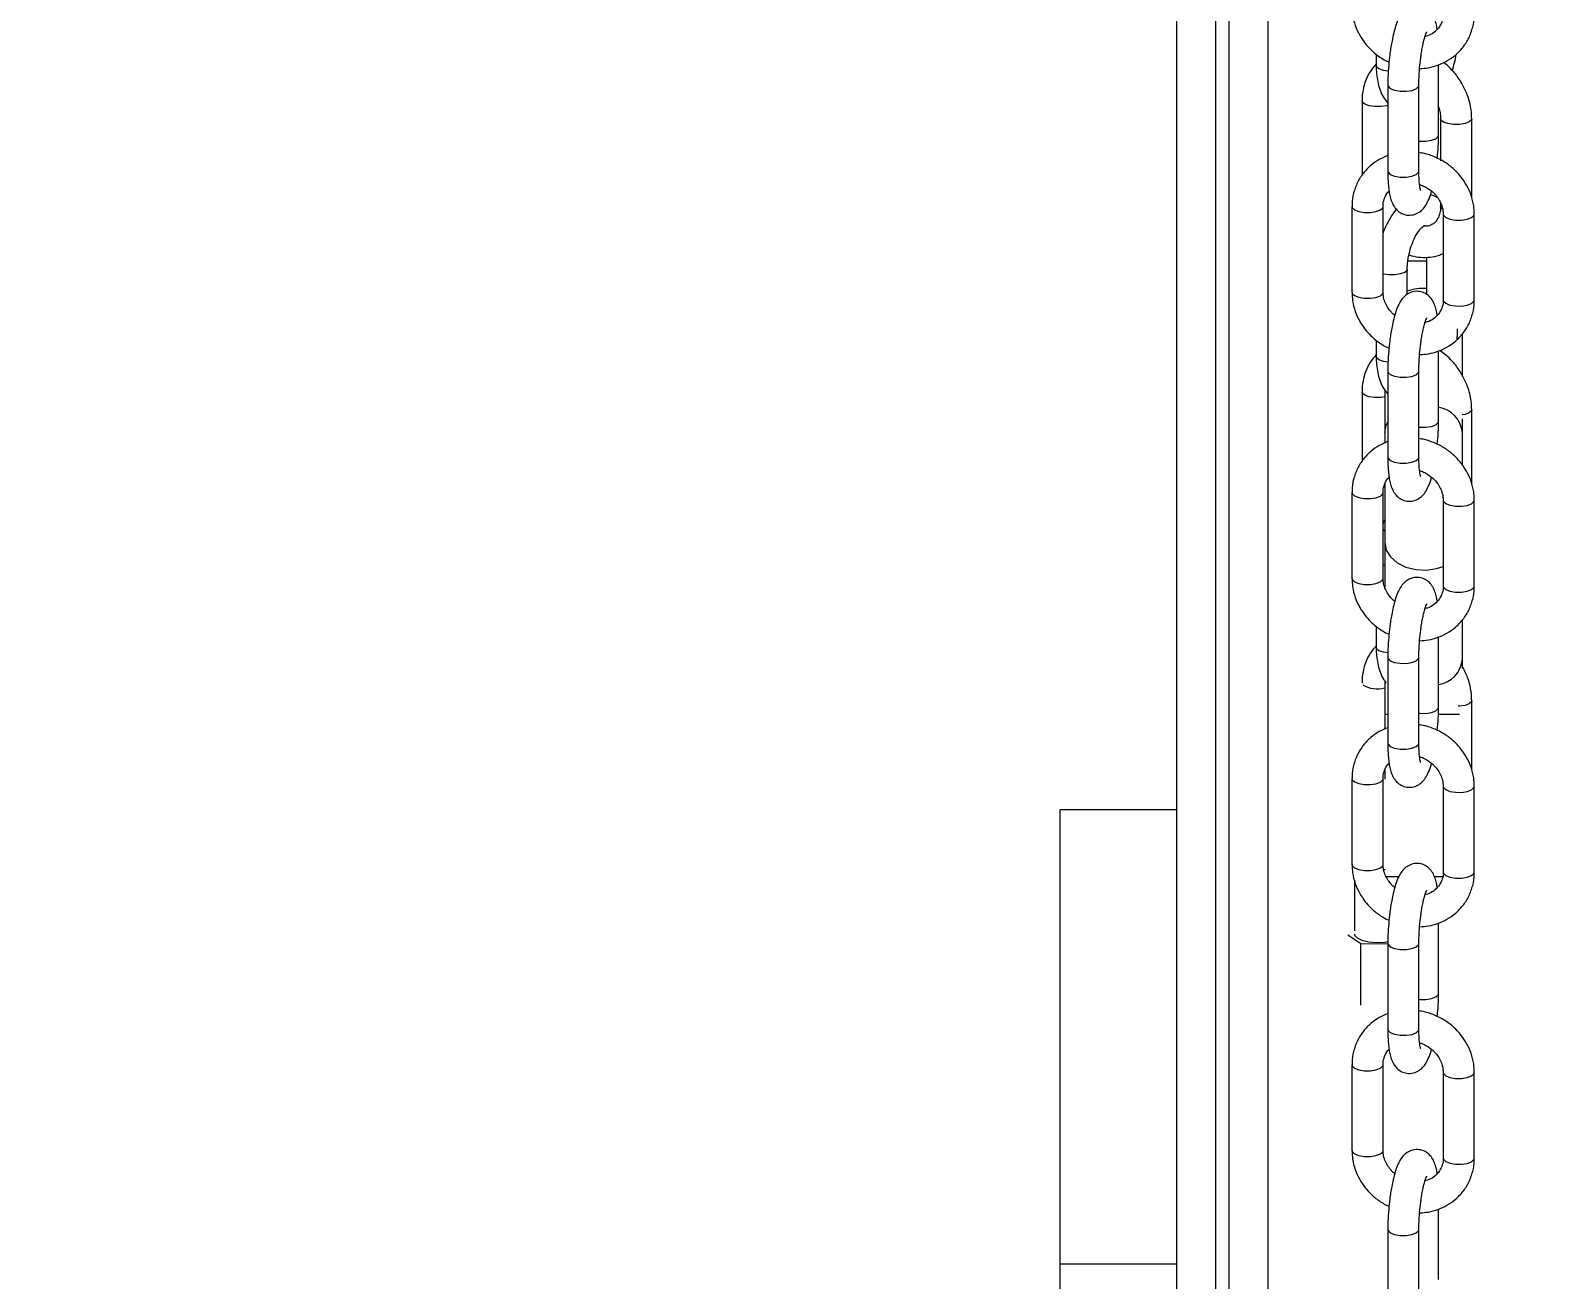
# Model space of a CAD drawing. Header units: millimetres. Extents: x -11024 to 8278, y -7837 to 5770.
# Drawn here: x -3608.6 to -3412.6, y -838.7 to -678 of the extents above; entities that cross this region are included whole.
import ezdxf

# ---------------------------------------------------------------- set-up
doc = ezdxf.new("R2010")
doc.units = ezdxf.units.MM
for name, color, linetype in [('DIKOM_ОБЪЕКТ', 7, 'Continuous'), ('DIKOM_РАЗМЕР_ЗОНА', 7, 'Continuous'), ('DIKOM_РАЗМЕР_ОБЪЕКТА', 7, 'Continuous')]:
    doc.layers.add(name, color=color, linetype=linetype)
doc.styles.add('style1', font='arial.ttf', dxfattribs={"width": 0.8})
doc.dimstyles.new('1-50', dxfattribs={"dimtxt": 300, "dimasz": 200, "dimexe": 100, "dimexo": 0, "dimgap": 100, "dimtad": 1, "dimtxsty": 'style1', "dimcen": 200, "dimclrd": 7, "dimclre": 7, "dimclrt": 7, "dimadec": 1, "dimazin": 2, "dimtfac": 1, "dimtmove": 0, "dimatfit": 2, "dimfxl": 0, "dimlwd": 25, "dimlwe": 18, "dimarcsym": 0})

# ---------------------------------------------------------------- blocks, each defined once
blk = doc.blocks.new('*D9')
at = {"layer": 'Defpoints', "color": 0, "transparency": 16777216}
for p in [(3740.68, 3707.51), (-8191.56, -3797.25), (-1076.12, -3797.25)]:
    blk.add_point(p, dxfattribs=at)
at = {"layer": 'DIKOM_РАЗМЕР_ОБЪЕКТА', "color": 7, "lineweight": 18, "transparency": 16777216}
for p, q in [((3740.68, 3707.51), (-8291.56, 3707.51)), ((-1076.12, -3797.25), (-8291.56, -3797.25))]:
    blk.add_line(p, q, dxfattribs=at)
at = {"layer": 'DIKOM_РАЗМЕР_ОБЪЕКТА', "color": 7, "lineweight": 25, "transparency": 16777216}
blk.add_line((-8191.56, 3507.51), (-8191.56, -3597.25), dxfattribs=at)
at = {"layer": 'DIKOM_РАЗМЕР_ОБЪЕКТА', "color": 7, "transparency": 16777216}
for points in [[(-8224.9, 3507.51), (-8158.23, 3507.51), (-8191.56, 3707.51)], [(-8224.9, -3597.25), (-8158.23, -3597.25), (-8191.56, -3797.25)]]:
    blk.add_solid(points, dxfattribs=at)
at = {"layer": 'DIKOM_РАЗМЕР_ОБЪЕКТА', "color": 7, "transparency": 16777216, "insert": (-8444.74, -44.87), "char_height": 300, "attachment_point": 5, "rotation": 90, "style": 'style1'}
blk.add_mtext('7500', dxfattribs=at)
blk = doc.blocks.new('*D10')
at = {"layer": 'Defpoints', "color": 0, "transparency": 16777216}
for p in [(-7791.31, -186.83), (6174.94, -1432.98), (6174.94, -5371.27)]:
    blk.add_point(p, dxfattribs=at)
at = {"layer": 'DIKOM_РАЗМЕР_ОБЪЕКТА', "color": 7, "lineweight": 18, "transparency": 16777216}
for p, q in [((-7791.31, -186.83), (-7791.31, -5471.27)), ((6174.94, -1432.98), (6174.94, -5471.27))]:
    blk.add_line(p, q, dxfattribs=at)
at = {"layer": 'DIKOM_РАЗМЕР_ОБЪЕКТА', "color": 7, "lineweight": 25, "transparency": 16777216}
blk.add_line((-7591.31, -5371.27), (5974.94, -5371.27), dxfattribs=at)
at = {"layer": 'DIKOM_РАЗМЕР_ОБЪЕКТА', "color": 7, "transparency": 16777216}
for points in [[(-7591.31, -5337.93), (-7591.31, -5404.6), (-7791.31, -5371.27)], [(5974.94, -5337.93), (5974.94, -5404.6), (6174.94, -5371.27)]]:
    blk.add_solid(points, dxfattribs=at)
at = {"layer": 'DIKOM_РАЗМЕР_ОБЪЕКТА', "color": 7, "transparency": 16777216, "insert": (-1343.68, -5118.1), "char_height": 300, "attachment_point": 5, "style": 'style1'}
blk.add_mtext('14000', dxfattribs=at)
blk = doc.blocks.new('*D11')
at = {"layer": 'Defpoints', "color": 0, "transparency": 16777216}
for p in [(3316.13, 5770.14), (-10574.15, -5797.25), (-1580.09, -5797.25)]:
    blk.add_point(p, dxfattribs=at)
at = {"layer": 'DIKOM_РАЗМЕР_ЗОНА', "color": 7, "lineweight": 18, "transparency": 16777216}
for p, q in [((3316.13, 5770.14), (-10674.15, 5770.14)), ((-1580.09, -5797.25), (-10674.15, -5797.25))]:
    blk.add_line(p, q, dxfattribs=at)
at = {"layer": 'DIKOM_РАЗМЕР_ЗОНА', "color": 7, "lineweight": 25, "transparency": 16777216}
blk.add_line((-10574.15, 5570.14), (-10574.15, -5597.25), dxfattribs=at)
at = {"layer": 'DIKOM_РАЗМЕР_ЗОНА', "color": 7, "transparency": 16777216}
for points in [[(-10607.49, 5570.14), (-10540.82, 5570.14), (-10574.15, 5770.14)], [(-10607.49, -5597.25), (-10540.82, -5597.25), (-10574.15, -5797.25)]]:
    blk.add_solid(points, dxfattribs=at)
at = {"layer": 'DIKOM_РАЗМЕР_ЗОНА', "color": 7, "transparency": 16777216, "insert": (-10827.33, -172.99), "char_height": 300, "attachment_point": 5, "rotation": 90, "style": 'style1'}
blk.add_mtext('11500', dxfattribs=at)

msp = doc.modelspace()

# ---------------------------------------------------------------- linework, layer by layer
at = {"layer": 'DIKOM_ОБЪЕКТ', "color": 7, "linetype": 'Continuous', "lineweight": 15}
for p, q in [((-3454.452, -1736.829), (-3454.452, 1463.171)), ((-3449.452, -1736.829), (-3449.452, 1463.171)), ((-3461.184, -787.318), (-3461.184, -386.829)), ((-3456.184, -2136.829), (-3456.184, -386.829)), ((-3435.551, -681.108), (-3435.551, -682.585)), ((-3434.346, -681.908), (-3433.901, -682.101)), ((-3425.414, -681.908), (-3425.283, -681.123)), ((-3427.535, -691.511), (-3427.535, -682.467)), ((-3434.057, -685.082), (-3434.057, -696.118)), ((-3430.056, -696.118), (-3430.056, -685.082)), ((-3437.369, -687.135), (-3437.369, -696.67)), ((-3427.263, -689.424), (-3427.263, -694.789)), ((-3423.262, -699.57), (-3423.262, -689.424)), ((-3427.691, -694.492), (-3427.648, -694.08)), ((-3433.854, -698.82), (-3434.026, -698.883)), ((-3438.662, -700.677), (-3438.662, -711.713)), ((-3434.662, -711.713), (-3434.662, -700.677)), ((-3427.263, -700.231), (-3427.263, -700.648)), ((-3426.93, -701.667), (-3426.93, -712.703)), ((-3422.974, -701.832), (-3422.93, -701.665)), ((-3422.93, -712.703), (-3422.93, -701.667)), ((-3429.08, -707.198), (-3429.08, -711.975)), ((-3431.551, -711.99), (-3431.551, -708.774)), ((-3431.496, -707.687), (-3429.08, -707.687)), ((-3434.707, -711.878), (-3434.662, -711.713)), ((-3424.452, -722.54), (-3424.452, -717.046)), ((-3435.551, -717.895), (-3435.551, -719.997)), ((-3434.346, -718.695), (-3433.901, -718.887)), ((-3427.535, -728.298), (-3427.535, -719.254)), ((-3434.057, -721.869), (-3434.057, -732.905)), ((-3430.056, -732.905), (-3430.056, -721.869)), ((-3437.369, -724.547), (-3437.369, -733.457)), ((-3434.452, -724.276), (-3434.452, -729.758)), ((-3423.262, -736.357), (-3423.262, -726.836)), ((-3424.452, -729.758), (-3424.452, -727.99)), ((-3434.452, -729.758), (-3434.452, -730.993)), ((-3427.691, -731.279), (-3427.648, -730.867)), ((-3424.452, -733.944), (-3424.452, -729.758)), ((-3434.452, -736.373), (-3434.452, -743.9)), ((-3438.662, -737.463), (-3438.662, -748.499)), ((-3434.662, -748.499), (-3434.662, -737.463)), ((-3426.93, -738.453), (-3426.93, -749.489)), ((-3422.974, -738.618), (-3422.93, -738.452)), ((-3422.93, -749.489), (-3422.93, -738.453)), ((-3434.662, -742.22), (-3434.452, -742.419)), ((-3434.452, -743.9), (-3434.452, -749.644)), ((-3434.707, -748.664), (-3434.662, -748.499)), ((-3424.452, -758.9), (-3424.452, -753.833)), ((-3435.551, -754.682), (-3435.551, -757.409)), ((-3434.346, -755.482), (-3433.901, -755.674)), ((-3427.535, -765.084), (-3427.535, -756.041)), ((-3434.057, -758.655), (-3434.057, -769.691)), ((-3430.056, -769.691), (-3430.056, -758.655)), ((-3424.452, -760.108), (-3424.452, -758.9)), ((-3434.452, -761.686), (-3434.452, -765.971)), ((-3423.262, -773.144), (-3423.262, -764.248)), ((-3434.452, -765.971), (-3434.452, -767.881)), ((-3434.452, -765.971), (-3434.057, -765.971)), ((-3427.541, -765.971), (-3424.837, -765.971)), ((-3427.691, -768.065), (-3427.648, -767.653)), ((-3424.452, -770.734), (-3424.452, -770.705)), ((-3434.452, -773.157), (-3434.452, -774.322)), ((-3438.662, -774.25), (-3438.662, -785.286)), ((-3434.662, -785.286), (-3434.662, -774.25)), ((-3426.93, -775.24), (-3426.93, -786.276)), ((-3422.974, -775.405), (-3422.93, -775.239)), ((-3422.93, -786.276), (-3422.93, -775.24)), ((-3461.184, -778.28), (-3476.184, -778.28)), ((-3476.184, -836.651), (-3476.184, -778.28)), ((-3434.707, -785.451), (-3434.662, -785.286)), ((-3461.184, -836.651), (-3461.184, -787.318)), ((-3438.351, -787.295), (-3438.351, -793.819)), ((-3434.405, -786.829), (-3432.655, -786.829)), ((-3428.049, -786.829), (-3426.967, -786.829)), ((-3434.346, -792.268), (-3433.901, -792.461)), ((-3427.535, -801.871), (-3427.535, -792.827)), ((-3439.186, -794.317), (-3437.522, -795.454)), ((-3437.522, -795.454), (-3434.057, -795.511)), ((-3437.522, -803.4), (-3437.522, -795.454)), ((-3434.057, -795.442), (-3434.057, -806.478)), ((-3430.056, -806.478), (-3430.056, -795.442)), ((-3427.691, -804.852), (-3427.648, -804.44)), ((-3438.662, -811.037), (-3438.662, -822.073)), ((-3434.662, -822.073), (-3434.662, -811.037)), ((-3426.93, -812.027), (-3426.93, -823.063)), ((-3422.974, -812.192), (-3422.93, -812.026)), ((-3422.93, -823.063), (-3422.93, -812.027)), ((-3434.707, -822.238), (-3434.662, -822.073)), ((-3434.346, -829.055), (-3433.901, -829.248)), ((-3427.535, -838.658), (-3427.535, -829.614)), ((-3434.057, -832.229), (-3434.057, -843.265)), ((-3430.056, -843.265), (-3430.056, -832.229)), ((-3476.184, -836.651), (-3461.184, -836.651)), ((-3476.184, -1240.415), (-3476.184, -836.651)), ((-3461.184, -1240.415), (-3461.184, -836.651))]:
    msp.add_line(p, q, dxfattribs=at)
at = {"layer": 'DIKOM_ОБЪЕКТ', "color": 7, "linetype": 'Continuous', "lineweight": 15, "flags": 128}
for points in [[(-3433.994, -683.275), (-3434.629, -683.181), (-3435.191, -682.99), (-3435.504, -682.737), (-3435.551, -682.585)], [(-3434.057, -685.076), (-3434.024, -685.223), (-3433.736, -685.508), (-3433.193, -685.728), (-3432.477, -685.85)], [(-3432.477, -685.85), (-3431.696, -685.855), (-3430.971, -685.742), (-3430.411, -685.528), (-3430.101, -685.247), (-3430.056, -685.08)], [(-3434.057, -687.669), (-3434.225, -687.715), (-3434.94, -687.826), (-3435.72, -687.831), (-3436.447, -687.731), (-3437.01, -687.539), (-3437.322, -687.286), (-3437.369, -687.136)], [(-3423.262, -689.423), (-3423.293, -689.549), (-3423.578, -689.806), (-3424.119, -690.005), (-3424.834, -690.116), (-3425.614, -690.121), (-3426.341, -690.02), (-3426.904, -689.829), (-3427.216, -689.576), (-3427.263, -689.42)], [(-3430.056, -692.269), (-3429.956, -692.279), (-3429.175, -692.283), (-3428.45, -692.17), (-3427.89, -691.957), (-3427.58, -691.676), (-3427.536, -691.517)], [(-3434.057, -696.118), (-3434.024, -696.259), (-3433.736, -696.544), (-3433.193, -696.764), (-3432.477, -696.886), (-3431.696, -696.891), (-3430.971, -696.778), (-3430.411, -696.564), (-3430.101, -696.283), (-3430.056, -696.118)], [(-3438.662, -700.678), (-3438.629, -700.818), (-3438.342, -701.103), (-3437.798, -701.323), (-3437.082, -701.445), (-3436.302, -701.449), (-3435.577, -701.336), (-3435.016, -701.123), (-3434.707, -700.842), (-3434.662, -700.681)], [(-3427.051, -700.964), (-3427.216, -700.8), (-3427.263, -700.648)], [(-3426.93, -701.662), (-3426.897, -701.808), (-3426.61, -702.093), (-3426.066, -702.313), (-3425.35, -702.435), (-3424.57, -702.439), (-3423.844, -702.326), (-3423.284, -702.113), (-3422.974, -701.832)], [(-3431.551, -708.773), (-3431.582, -708.898), (-3431.866, -709.155), (-3432.407, -709.354), (-3433.122, -709.465), (-3433.903, -709.47), (-3434.629, -709.37), (-3434.662, -709.362)], [(-3438.662, -711.713), (-3438.629, -711.854), (-3438.342, -712.139), (-3437.798, -712.359), (-3437.082, -712.481), (-3436.302, -712.485), (-3435.577, -712.372), (-3435.016, -712.159), (-3434.707, -711.878)], [(-3426.93, -712.703), (-3426.897, -712.844), (-3426.61, -713.129), (-3426.066, -713.349), (-3425.35, -713.471), (-3424.57, -713.475), (-3423.844, -713.362), (-3423.284, -713.149), (-3422.974, -712.868), (-3422.93, -712.703)], [(-3434.031, -720.684), (-3434.629, -720.593), (-3435.191, -720.402), (-3435.504, -720.149), (-3435.551, -719.997)], [(-3434.057, -721.862), (-3434.024, -722.01), (-3433.736, -722.295), (-3433.193, -722.515), (-3432.477, -722.637)], [(-3432.477, -722.637), (-3431.696, -722.641), (-3430.971, -722.528), (-3430.411, -722.315), (-3430.101, -722.034), (-3430.056, -721.867)], [(-3434.452, -725.176), (-3434.94, -725.238), (-3435.72, -725.243), (-3436.447, -725.143), (-3437.01, -724.951), (-3437.322, -724.698), (-3437.369, -724.548)], [(-3423.262, -726.835), (-3423.293, -726.961), (-3423.578, -727.218), (-3424.119, -727.417), (-3424.476, -727.487)], [(-3434.452, -729.758), (-3434.266, -728.804), (-3434.057, -728.381)], [(-3430.056, -729.056), (-3429.956, -729.065), (-3429.175, -729.07), (-3428.45, -728.957), (-3427.89, -728.744), (-3427.58, -728.463), (-3427.536, -728.304)], [(-3434.057, -732.905), (-3434.024, -733.046), (-3433.736, -733.331), (-3433.193, -733.551), (-3432.477, -733.673), (-3431.696, -733.677), (-3430.971, -733.564), (-3430.411, -733.351), (-3430.101, -733.07), (-3430.056, -732.905)], [(-3438.662, -737.465), (-3438.629, -737.605), (-3438.342, -737.89), (-3437.798, -738.11), (-3437.082, -738.231), (-3436.302, -738.236), (-3435.577, -738.123), (-3435.016, -737.91), (-3434.707, -737.628), (-3434.662, -737.468)], [(-3426.93, -738.449), (-3426.897, -738.595), (-3426.61, -738.88), (-3426.066, -739.1), (-3425.35, -739.221), (-3424.57, -739.226), (-3423.844, -739.113), (-3423.284, -738.9), (-3422.974, -738.618)], [(-3434.452, -743.9), (-3434.266, -744.854), (-3433.724, -745.737), (-3432.865, -746.484), (-3431.752, -747.04), (-3430.469, -747.362), (-3429.11, -747.428), (-3427.777, -747.232), (-3426.93, -746.953)], [(-3438.662, -748.499), (-3438.629, -748.641), (-3438.342, -748.926), (-3437.798, -749.146), (-3437.082, -749.267), (-3436.302, -749.272), (-3435.577, -749.159), (-3435.016, -748.946), (-3434.707, -748.664)], [(-3434.452, -746.817), (-3434.629, -746.782), (-3434.662, -746.774)], [(-3426.93, -749.489), (-3426.897, -749.631), (-3426.61, -749.916), (-3426.066, -750.136), (-3425.35, -750.257), (-3424.57, -750.262), (-3423.844, -750.149), (-3423.284, -749.936), (-3422.974, -749.654), (-3422.93, -749.489)], [(-3434.052, -758.094), (-3434.629, -758.005), (-3435.191, -757.814), (-3435.504, -757.561), (-3435.551, -757.409)], [(-3434.057, -758.649), (-3434.024, -758.797), (-3433.736, -759.082), (-3433.193, -759.302), (-3432.477, -759.423)], [(-3432.477, -759.423), (-3431.696, -759.428), (-3430.971, -759.315), (-3430.411, -759.102), (-3430.101, -758.82), (-3430.056, -758.654)], [(-3423.262, -764.247), (-3423.293, -764.373), (-3423.578, -764.63), (-3424.119, -764.829), (-3424.834, -764.939), (-3424.999, -764.95)], [(-3430.056, -765.842), (-3429.956, -765.852), (-3429.175, -765.857), (-3428.45, -765.744), (-3427.89, -765.53), (-3427.58, -765.249), (-3427.536, -765.091)], [(-3434.057, -769.691), (-3434.024, -769.833), (-3433.736, -770.118), (-3433.193, -770.338), (-3432.477, -770.459), (-3431.696, -770.464), (-3430.971, -770.351), (-3430.411, -770.138), (-3430.101, -769.856), (-3430.056, -769.691)], [(-3438.662, -774.251), (-3438.629, -774.392), (-3438.342, -774.676), (-3437.798, -774.896), (-3437.082, -775.018), (-3436.302, -775.023), (-3435.577, -774.91), (-3435.016, -774.696), (-3434.707, -774.415), (-3434.662, -774.254)], [(-3426.93, -775.236), (-3426.897, -775.382), (-3426.61, -775.666), (-3426.066, -775.886), (-3425.35, -776.008), (-3424.57, -776.013), (-3423.844, -775.9), (-3423.284, -775.686), (-3422.974, -775.405)], [(-3438.662, -785.286), (-3438.629, -785.428), (-3438.342, -785.712), (-3437.798, -785.932), (-3437.082, -786.054), (-3436.302, -786.059), (-3435.577, -785.946), (-3435.016, -785.732), (-3434.707, -785.451)], [(-3434.586, -785.928), (-3434.456, -785.915), (-3434.348, -785.902)], [(-3426.93, -786.276), (-3426.897, -786.418), (-3426.61, -786.702), (-3426.066, -786.922), (-3425.35, -787.044), (-3424.57, -787.049), (-3423.844, -786.936), (-3423.284, -786.722), (-3422.974, -786.441), (-3422.93, -786.276)], [(-3438.351, -794.255), (-3438.327, -794.391), (-3438.015, -794.743), (-3437.383, -795.036), (-3436.506, -795.234), (-3435.489, -795.315), (-3434.456, -795.268), (-3434.026, -795.207)], [(-3434.057, -795.436), (-3434.024, -795.584), (-3433.736, -795.868), (-3433.193, -796.088), (-3432.477, -796.21)], [(-3432.477, -796.21), (-3431.696, -796.215), (-3430.971, -796.102), (-3430.411, -795.888), (-3430.101, -795.607), (-3430.056, -795.441)], [(-3430.056, -802.629), (-3429.956, -802.639), (-3429.175, -802.643), (-3428.45, -802.531), (-3427.89, -802.317), (-3427.58, -802.036), (-3427.536, -801.877)], [(-3434.057, -806.478), (-3434.024, -806.62), (-3433.736, -806.904), (-3433.193, -807.124), (-3432.477, -807.246), (-3431.696, -807.251), (-3430.971, -807.138), (-3430.411, -806.924), (-3430.101, -806.643), (-3430.056, -806.478)], [(-3438.662, -811.038), (-3438.629, -811.178), (-3438.342, -811.463), (-3437.798, -811.683), (-3437.082, -811.805), (-3436.302, -811.809), (-3435.577, -811.697), (-3435.016, -811.483), (-3434.707, -811.202), (-3434.662, -811.041)], [(-3426.93, -812.023), (-3426.897, -812.168), (-3426.61, -812.453), (-3426.066, -812.673), (-3425.35, -812.795), (-3424.57, -812.799), (-3423.844, -812.686), (-3423.284, -812.473), (-3422.974, -812.192)], [(-3438.662, -822.073), (-3438.629, -822.214), (-3438.342, -822.499), (-3437.798, -822.719), (-3437.082, -822.841), (-3436.302, -822.845), (-3435.577, -822.733), (-3435.016, -822.519), (-3434.707, -822.238)], [(-3426.93, -823.063), (-3426.897, -823.204), (-3426.61, -823.489), (-3426.066, -823.709), (-3425.35, -823.831), (-3424.57, -823.835), (-3423.844, -823.722), (-3423.284, -823.509), (-3422.974, -823.228), (-3422.93, -823.063)], [(-3434.057, -832.222), (-3434.024, -832.37), (-3433.736, -832.655), (-3433.193, -832.875), (-3432.477, -832.997)], [(-3432.477, -832.997), (-3431.696, -833.001), (-3430.971, -832.888), (-3430.411, -832.675), (-3430.101, -832.394), (-3430.056, -832.227)]]:
    msp.add_lwpolyline(points, dxfattribs=at)
at = {"layer": 'DIKOM_ОБЪЕКТ', "color": 7, "linetype": 'Continuous', "lineweight": 15}
for centre, radius, start, end in [((-3429.455, -718.103), 6.881, 86.88073, 107.73665), ((-3428.132, -730.145), 3.7, 5.99312, 80.72489), ((-3428.132, -758.514), 3.7, 279.27511, 354.00688), ((-3435.387, -759.152), 3.561, 237.94073, 285.23113)]:
    msp.add_arc(centre, radius, start, end, dxfattribs=at)
for points, knots in [([(-3438.638, -674.928), (-3438.632, -675.292), (-3438.617, -676.121), (-3438.279, -677.384), (-3437.72, -678.632), (-3437.031, -679.657), (-3436.309, -680.461), (-3435.459, -681.228), (-3434.768, -681.65), (-3434.346, -681.908)], [0, 0, 0, 0, 0.1299799, 0.2962445, 0.4584201, 0.6081554, 0.7230852, 0.8310045, 1, 1, 1, 1]), ([(-3427.706, -677.885), (-3427.715, -677.819), (-3427.756, -677.497), (-3427.877, -676.988), (-3428.09, -676.347), (-3428.426, -675.747), (-3428.937, -675.224), (-3429.609, -674.864), (-3430.432, -674.748), (-3431.25, -674.952), (-3431.916, -675.408), (-3432.402, -676), (-3432.773, -676.709), (-3433.091, -677.587), (-3433.353, -678.567), (-3433.547, -679.499), (-3433.692, -680.353), (-3433.83, -681.329), (-3433.901, -682.062), (-3433.944, -682.513)], [0, 0, 0, 0, 0.01570531, 0.07614621, 0.13955553, 0.19897335, 0.24769686, 0.29725183, 0.34998841, 0.40725706, 0.46108788, 0.52129431, 0.59694117, 0.68087484, 0.75778518, 0.82165385, 0.87113942, 0.92074226, 1, 1, 1, 1]), ([(-3429.965, -682.95), (-3429.586, -682.922), (-3428.783, -682.863), (-3427.591, -682.531), (-3426.41, -681.991), (-3425.315, -681.222), (-3424.359, -680.227), (-3423.588, -679.016), (-3423.111, -677.659), (-3422.906, -676.595), (-3422.947, -676.02), (-3422.954, -675.914)], [0, 0, 0, 0, 0.1009264, 0.2132951, 0.3301745, 0.4512271, 0.5766111, 0.7069843, 0.8434986, 0.9713154, 1, 1, 1, 1]), ([(-3426.951, -675.914), (-3426.945, -676.003), (-3426.922, -676.376), (-3427.1, -677.011), (-3427.501, -677.758), (-3428.15, -678.349), (-3428.759, -678.705), (-3429.164, -678.789), (-3429.264, -678.809)], [0, 0, 0, 0, 0.0643623, 0.2693979, 0.4997298, 0.7238429, 0.932187, 1, 1, 1, 1]), ([(-3430.055, -685.081), (-3430.054, -684.893), (-3430.052, -684.464), (-3430.022, -683.712), (-3429.954, -682.713), (-3429.856, -681.801), (-3429.738, -680.96), (-3429.628, -680.31), (-3429.49, -679.637), (-3429.347, -679.065), (-3429.208, -678.617), (-3429.102, -678.335), (-3429.03, -678.202), (-3429.042, -678.219), (-3429.044, -678.222)], [0, 0, 0, 0, 0.0688382, 0.1569712, 0.2583609, 0.4058119, 0.463539, 0.5565678, 0.6478013, 0.7394274, 0.8270495, 0.9081115, 0.9808463, 1, 1, 1, 1]), ([(-3425.769, -683.171), (-3425.749, -683.113), (-3425.602, -682.706), (-3425.501, -682.277), (-3425.414, -681.908)], [0, 0, 0, 0, 0.1409155, 1, 1, 1, 1]), ([(-3435.551, -682.343), (-3435.809, -682.638), (-3436.353, -683.26), (-3436.922, -684.417), (-3437.264, -685.698), (-3437.398, -686.624), (-3437.364, -687.106), (-3437.362, -687.138)], [0, 0, 0, 0, 0.2301748, 0.484145, 0.7368792, 0.98272, 1, 1, 1, 1]), ([(-3435.542, -682.581), (-3435.544, -682.677), (-3435.556, -683.118), (-3435.487, -683.89), (-3435.319, -684.885), (-3435.019, -685.841), (-3434.62, -686.7), (-3434.236, -687.169), (-3434.057, -687.388)], [0, 0, 0, 0, 0.0503905, 0.2302394, 0.4212945, 0.6191565, 0.8224946, 1, 1, 1, 1]), ([(-3433.944, -682.513), (-3433.98, -683.014), (-3434.029, -683.711), (-3434.055, -684.563), (-3434.053, -684.91), (-3434.053, -685.076)], [0, 0, 0, 0, 0.5721663, 0.79606925, 1, 1, 1, 1]), ([(-3424.429, -685.026), (-3424.724, -684.546), (-3425.135, -683.876), (-3425.894, -683.023), (-3426.396, -682.518), (-3426.787, -682.239), (-3426.886, -682.168)], [0, 0, 0, 0, 0.4387867, 0.6128795, 0.9009964, 1, 1, 1, 1]), ([(-3423.269, -689.421), (-3423.281, -689.043), (-3423.303, -688.339), (-3423.508, -687.331), (-3423.834, -686.223), (-3424.201, -685.484), (-3424.429, -685.026)], [0, 0, 0, 0, 0.2522596, 0.469458, 0.6714337, 1, 1, 1, 1]), ([(-3427.535, -687.887), (-3427.517, -687.928), (-3427.438, -688.107), (-3427.352, -688.527), (-3427.262, -689.008), (-3427.272, -689.321), (-3427.275, -689.419)], [0, 0, 0, 0, 0.0804832, 0.3513269, 0.7964702, 1, 1, 1, 1]), ([(-3427.648, -694.08), (-3427.612, -693.579), (-3427.563, -692.882), (-3427.537, -692.03), (-3427.539, -691.683), (-3427.539, -691.517)], [0, 0, 0, 0, 0.5721548, 0.7960555, 1, 1, 1, 1]), ([(-3422.954, -701.665), (-3422.96, -701.301), (-3422.975, -700.472), (-3423.313, -699.209), (-3423.871, -697.96), (-3424.562, -696.937), (-3425.282, -696.13), (-3426.136, -695.371), (-3427.259, -694.624), (-3428.413, -694.131), (-3429.366, -693.849), (-3429.82, -693.781), (-3430.056, -693.745)], [0, 0, 0, 0, 0.0969132, 0.2209023, 0.3418455, 0.4535151, 0.5392188, 0.6196978, 0.7457254, 0.8819496, 0.9385444, 1, 1, 1, 1]), ([(-3434.057, -694.126), (-3434.427, -694.281), (-3435.212, -694.609), (-3436.276, -695.374), (-3437.233, -696.365), (-3438.004, -697.577), (-3438.481, -698.934), (-3438.686, -699.999), (-3438.645, -700.573), (-3438.638, -700.679)], [0, 0, 0, 0, 0.1393371, 0.2948586, 0.4559614, 0.6234906, 0.7988959, 0.9631063, 1, 1, 1, 1]), ([(-3434.053, -696.112), (-3434.054, -696.245), (-3434.056, -696.679), (-3434.029, -697.373), (-3433.967, -698.179), (-3433.866, -698.922), (-3433.717, -699.609), (-3433.502, -700.245), (-3433.166, -700.846), (-3432.655, -701.369), (-3431.983, -701.729), (-3431.16, -701.845), (-3430.342, -701.641), (-3429.676, -701.185), (-3429.19, -700.595), (-3428.821, -699.877), (-3428.575, -699.246), (-3428.457, -698.797), (-3428.437, -698.719)], [0, 0, 0, 0, 0.0281675, 0.0918978, 0.1582512, 0.2255131, 0.2940517, 0.3659482, 0.4333381, 0.4885889, 0.5447821, 0.6045836, 0.6695243, 0.7305667, 0.7988239, 0.8846143, 0.9797929, 1, 1, 1, 1]), ([(-3429.829, -698.607), (-3429.828, -698.609), (-3429.812, -698.641), (-3429.868, -698.499), (-3429.925, -698.202), (-3429.997, -697.68), (-3430.041, -696.993), (-3430.06, -696.429), (-3430.056, -696.139), (-3430.055, -696.117)], [0, 0, 0, 0, 0.0148988, 0.1783052, 0.352689, 0.5396978, 0.7833158, 0.9834315, 1, 1, 1, 1]), ([(-3434.641, -700.678), (-3434.647, -700.589), (-3434.671, -700.216), (-3434.482, -699.589), (-3434.222, -699.007), (-3433.94, -698.756), (-3433.886, -698.708)], [0, 0, 0, 0, 0.1158382, 0.4856637, 0.90112, 1, 1, 1, 1]), ([(-3429.966, -697.861), (-3429.895, -697.88), (-3429.618, -697.956), (-3429.359, -698.092), (-3429.167, -698.194)], [0, 0, 0, 0, 0.2567526, 1, 1, 1, 1]), ([(-3429.167, -698.194), (-3428.842, -698.401), (-3428.388, -698.691), (-3427.851, -699.251), (-3427.464, -699.77), (-3427.137, -700.441), (-3426.948, -701.092), (-3426.95, -701.497), (-3426.951, -701.665)], [0, 0, 0, 0, 0.2471873, 0.3461286, 0.5102598, 0.681494, 0.8679115, 1, 1, 1, 1]), ([(-3427.655, -699.548), (-3427.857, -699.429), (-3428.151, -699.255), (-3428.487, -699.218), (-3428.593, -699.206)], [0, 0, 0, 0, 0.6873404, 1, 1, 1, 1]), ([(-3432.943, -701.034), (-3432.963, -701.055), (-3433.277, -701.376), (-3433.724, -702.08), (-3434.242, -703.036), (-3434.531, -703.674), (-3434.643, -703.995), (-3434.662, -704.048)], [0, 0, 0, 0, 0.0273205, 0.4229211, 0.7256535, 0.9540031, 1, 1, 1, 1]), ([(-3427.275, -700.642), (-3427.274, -700.767), (-3427.268, -701.131), (-3427.384, -701.673), (-3427.608, -702.239), (-3427.945, -702.705), (-3428.416, -703.056), (-3428.882, -703.243), (-3429.272, -703.215), (-3429.363, -703.209)], [0, 0, 0, 0, 0.0710135, 0.2081182, 0.3532571, 0.511223, 0.6940335, 0.9287234, 1, 1, 1, 1]), ([(-3431.549, -708.771), (-3431.55, -708.76), (-3431.559, -708.567), (-3431.528, -708.112), (-3431.457, -707.449), (-3431.29, -706.579), (-3431.066, -705.813), (-3430.779, -705.085), (-3430.521, -704.541), (-3430.199, -704.003), (-3429.876, -703.575), (-3429.577, -703.277), (-3429.361, -703.12), (-3429.261, -703.088), (-3429.281, -703.091), (-3429.284, -703.092)], [0, 0, 0, 0, 0.0043816, 0.0793177, 0.1669204, 0.2473694, 0.3918369, 0.4474306, 0.5373158, 0.6260511, 0.7162105, 0.8051656, 0.8931496, 0.9833783, 1, 1, 1, 1]), ([(-3431.413, -706.86), (-3431.28, -706.91), (-3430.764, -707.105), (-3429.813, -707.242), (-3428.594, -707.224), (-3427.605, -707.044), (-3427.082, -706.782), (-3426.93, -706.705)], [0, 0, 0, 0, 0.0893358, 0.3473213, 0.6128745, 0.8868467, 1, 1, 1, 1]), ([(-3438.638, -711.715), (-3438.632, -712.078), (-3438.617, -712.907), (-3438.279, -714.171), (-3437.72, -715.419), (-3437.031, -716.444), (-3436.309, -717.248), (-3435.459, -718.014), (-3434.768, -718.437), (-3434.346, -718.695)], [0, 0, 0, 0, 0.1299782, 0.2962426, 0.4584211, 0.6081549, 0.7230858, 0.8310028, 1, 1, 1, 1]), ([(-3433.155, -714.661), (-3433.223, -714.615), (-3433.417, -714.483), (-3433.736, -714.124), (-3434.13, -713.611), (-3434.454, -712.937), (-3434.644, -712.288), (-3434.642, -711.883), (-3434.641, -711.715)], [0, 0, 0, 0, 0.0653389, 0.1881941, 0.3920029, 0.6046254, 0.8361694, 1, 1, 1, 1]), ([(-3427.706, -714.672), (-3427.715, -714.605), (-3427.756, -714.284), (-3427.877, -713.774), (-3428.09, -713.133), (-3428.426, -712.534), (-3428.937, -712.011), (-3429.609, -711.651), (-3430.432, -711.534), (-3431.25, -711.738), (-3431.916, -712.194), (-3432.402, -712.786), (-3432.773, -713.495), (-3433.091, -714.373), (-3433.353, -715.354), (-3433.547, -716.286), (-3433.692, -717.14), (-3433.83, -718.116), (-3433.901, -718.849), (-3433.944, -719.299)], [0, 0, 0, 0, 0.0157046, 0.0761458, 0.1395543, 0.1989724, 0.2476962, 0.2972506, 0.3499868, 0.4072552, 0.4610854, 0.521292, 0.596938, 0.6808719, 0.7577819, 0.8216503, 0.8711356, 0.9207445, 1, 1, 1, 1]), ([(-3429.916, -719.732), (-3429.553, -719.705), (-3428.767, -719.647), (-3427.591, -719.318), (-3426.41, -718.778), (-3425.315, -718.008), (-3424.359, -717.014), (-3423.588, -715.802), (-3423.111, -714.446), (-3422.906, -713.381), (-3422.947, -712.806), (-3422.954, -712.701)], [0, 0, 0, 0, 0.0969759, 0.2098391, 0.3272317, 0.4488163, 0.5747515, 0.7056977, 0.842812, 0.9711893, 1, 1, 1, 1]), ([(-3426.951, -712.701), (-3426.945, -712.79), (-3426.922, -713.163), (-3427.1, -713.798), (-3427.501, -714.545), (-3428.15, -715.136), (-3428.759, -715.491), (-3429.164, -715.575), (-3429.264, -715.596)], [0, 0, 0, 0, 0.0643621, 0.2693382, 0.4997324, 0.7238448, 0.932186, 1, 1, 1, 1]), ([(-3430.055, -721.867), (-3430.054, -721.679), (-3430.052, -721.25), (-3430.022, -720.499), (-3429.954, -719.5), (-3429.856, -718.588), (-3429.738, -717.747), (-3429.628, -717.097), (-3429.49, -716.424), (-3429.347, -715.852), (-3429.208, -715.403), (-3429.102, -715.122), (-3429.03, -714.989), (-3429.042, -715.006), (-3429.044, -715.009)], [0, 0, 0, 0, 0.06883556, 0.15696725, 0.25835865, 0.40579912, 0.46353939, 0.55656675, 0.64780017, 0.73942484, 0.82700262, 0.90811174, 0.98079325, 1, 1, 1, 1]), ([(-3425.156, -717.778), (-3425.155, -717.776), (-3425.117, -717.564), (-3425.098, -717.107), (-3425.092, -716.664), (-3425.089, -716.425)], [0, 0, 0, 0, 0.0057635, 0.4632719, 1, 1, 1, 1]), ([(-3424.429, -722.438), (-3424.724, -721.959), (-3425.136, -721.289), (-3425.893, -720.433), (-3426.561, -719.785), (-3427.131, -719.389), (-3427.409, -719.196)], [0, 0, 0, 0, 0.3735954, 0.5218241, 0.7671198, 1, 1, 1, 1]), ([(-3435.551, -719.755), (-3435.809, -720.05), (-3436.353, -720.672), (-3436.922, -721.829), (-3437.264, -723.11), (-3437.398, -724.036), (-3437.364, -724.518), (-3437.362, -724.55)], [0, 0, 0, 0, 0.2301747, 0.4841427, 0.7368793, 0.9827175, 1, 1, 1, 1]), ([(-3435.542, -719.993), (-3435.544, -720.089), (-3435.556, -720.53), (-3435.487, -721.302), (-3435.319, -722.297), (-3435.019, -723.253), (-3434.619, -724.112), (-3434.236, -724.581), (-3434.057, -724.8)], [0, 0, 0, 0, 0.05038812, 0.23023718, 0.42129015, 0.6191543, 0.8224466, 1, 1, 1, 1]), ([(-3433.944, -719.299), (-3433.98, -719.8), (-3434.029, -720.497), (-3434.055, -721.349), (-3434.053, -721.697), (-3434.053, -721.862)], [0, 0, 0, 0, 0.5721639, 0.7960681, 1, 1, 1, 1]), ([(-3423.269, -726.833), (-3423.281, -726.455), (-3423.303, -725.75), (-3423.508, -724.742), (-3423.834, -723.635), (-3424.201, -722.896), (-3424.429, -722.438)], [0, 0, 0, 0, 0.2522565, 0.469455, 0.6714336, 1, 1, 1, 1]), ([(-3427.648, -730.867), (-3427.612, -730.366), (-3427.563, -729.669), (-3427.537, -728.817), (-3427.539, -728.469), (-3427.539, -728.304)], [0, 0, 0, 0, 0.5721578, 0.7960597, 1, 1, 1, 1]), ([(-3434.057, -730.912), (-3434.427, -731.067), (-3435.212, -731.396), (-3436.276, -732.161), (-3437.233, -733.151), (-3438.004, -734.364), (-3438.481, -735.72), (-3438.686, -736.785), (-3438.645, -737.36), (-3438.638, -737.466)], [0, 0, 0, 0, 0.1393495, 0.2948684, 0.4559686, 0.6234951, 0.7988975, 0.9631054, 1, 1, 1, 1]), ([(-3422.954, -738.451), (-3422.96, -738.088), (-3422.975, -737.259), (-3423.313, -735.996), (-3423.871, -734.747), (-3424.562, -733.723), (-3425.282, -732.917), (-3426.136, -732.158), (-3427.259, -731.41), (-3428.413, -730.917), (-3429.366, -730.636), (-3429.82, -730.567), (-3430.056, -730.532)], [0, 0, 0, 0, 0.0969024, 0.2209041, 0.3418398, 0.4535103, 0.5392149, 0.6196937, 0.7457232, 0.8819486, 0.9385438, 1, 1, 1, 1]), ([(-3434.053, -732.898), (-3434.054, -733.032), (-3434.056, -733.466), (-3434.029, -734.159), (-3433.967, -734.965), (-3433.866, -735.708), (-3433.717, -736.396), (-3433.502, -737.032), (-3433.166, -737.633), (-3432.655, -738.155), (-3431.983, -738.515), (-3431.16, -738.632), (-3430.342, -738.428), (-3429.676, -737.972), (-3429.19, -737.381), (-3428.821, -736.664), (-3428.575, -736.032), (-3428.457, -735.584), (-3428.437, -735.506)], [0, 0, 0, 0, 0.02816747, 0.09189783, 0.15825118, 0.22551311, 0.2940517, 0.36594817, 0.43333802, 0.48858882, 0.54478208, 0.60458358, 0.66952428, 0.73056616, 0.79882396, 0.88461433, 0.97979292, 1, 1, 1, 1]), ([(-3429.829, -735.393), (-3429.828, -735.396), (-3429.811, -735.428), (-3429.868, -735.286), (-3429.925, -734.989), (-3429.997, -734.466), (-3430.041, -733.78), (-3430.06, -733.216), (-3430.056, -732.926), (-3430.055, -732.903)], [0, 0, 0, 0, 0.01479105, 0.17821532, 0.35261816, 0.53964745, 0.78329205, 0.98342968, 1, 1, 1, 1]), ([(-3429.966, -734.648), (-3429.895, -734.667), (-3429.618, -734.743), (-3429.359, -734.879), (-3429.167, -734.98)], [0, 0, 0, 0, 0.2567526, 1, 1, 1, 1]), ([(-3434.641, -737.465), (-3434.647, -737.376), (-3434.671, -737.003), (-3434.482, -736.376), (-3434.222, -735.794), (-3433.94, -735.543), (-3433.886, -735.495)], [0, 0, 0, 0, 0.1158385, 0.4856651, 0.9011227, 1, 1, 1, 1]), ([(-3429.167, -734.98), (-3428.842, -735.188), (-3428.388, -735.478), (-3427.851, -736.037), (-3427.464, -736.557), (-3427.137, -737.228), (-3426.948, -737.879), (-3426.95, -738.284), (-3426.951, -738.452)], [0, 0, 0, 0, 0.2471892, 0.3461284, 0.5102596, 0.6814938, 0.8679141, 1, 1, 1, 1]), ([(-3434.452, -740.947), (-3434.505, -741.062), (-3434.582, -741.228), (-3434.644, -741.406), (-3434.662, -741.46)], [0, 0, 0, 0, 0.6966722, 1, 1, 1, 1]), ([(-3438.638, -748.501), (-3438.632, -748.865), (-3438.617, -749.694), (-3438.279, -750.957), (-3437.72, -752.206), (-3437.031, -753.23), (-3436.309, -754.035), (-3435.459, -754.801), (-3434.768, -755.224), (-3434.346, -755.482)], [0, 0, 0, 0, 0.1299782, 0.2962426, 0.4584211, 0.6081549, 0.7230858, 0.8310028, 1, 1, 1, 1]), ([(-3433.155, -751.447), (-3433.223, -751.402), (-3433.417, -751.27), (-3433.737, -750.911), (-3434.13, -750.397), (-3434.454, -749.724), (-3434.644, -749.075), (-3434.642, -748.669), (-3434.641, -748.501)], [0, 0, 0, 0, 0.06535091, 0.18818252, 0.39199199, 0.60462163, 0.83616642, 1, 1, 1, 1]), ([(-3427.706, -751.458), (-3427.715, -751.392), (-3427.756, -751.071), (-3427.877, -750.561), (-3428.09, -749.92), (-3428.426, -749.321), (-3428.937, -748.798), (-3429.609, -748.438), (-3430.432, -748.321), (-3431.25, -748.525), (-3431.916, -748.981), (-3432.402, -749.573), (-3432.773, -750.282), (-3433.091, -751.16), (-3433.353, -752.141), (-3433.547, -753.072), (-3433.692, -753.927), (-3433.83, -754.903), (-3433.901, -755.635), (-3433.944, -756.086)], [0, 0, 0, 0, 0.0157046, 0.0761459, 0.1395545, 0.1989727, 0.2476966, 0.2972507, 0.3499872, 0.4072557, 0.4610859, 0.5213123, 0.5969374, 0.6808714, 0.7577815, 0.82165, 0.8711354, 0.9207452, 1, 1, 1, 1]), ([(-3429.916, -756.519), (-3429.553, -756.492), (-3428.767, -756.433), (-3427.591, -756.104), (-3426.41, -755.565), (-3425.315, -754.795), (-3424.359, -753.801), (-3423.588, -752.589), (-3423.111, -751.232), (-3422.906, -750.168), (-3422.947, -749.593), (-3422.954, -749.488)], [0, 0, 0, 0, 0.09697587, 0.2098391, 0.32723166, 0.44881625, 0.57475134, 0.70571005, 0.84281204, 0.97118935, 1, 1, 1, 1]), ([(-3426.951, -749.488), (-3426.945, -749.577), (-3426.922, -749.949), (-3427.1, -750.584), (-3427.501, -751.331), (-3428.15, -751.923), (-3428.759, -752.278), (-3429.164, -752.362), (-3429.264, -752.383)], [0, 0, 0, 0, 0.0643621, 0.2693382, 0.4997324, 0.7238448, 0.932186, 1, 1, 1, 1]), ([(-3430.055, -758.654), (-3430.054, -758.466), (-3430.052, -758.037), (-3430.022, -757.286), (-3429.954, -756.286), (-3429.856, -755.375), (-3429.738, -754.534), (-3429.628, -753.884), (-3429.49, -753.21), (-3429.347, -752.639), (-3429.208, -752.19), (-3429.102, -751.908), (-3429.03, -751.776), (-3429.042, -751.792), (-3429.044, -751.796)], [0, 0, 0, 0, 0.0688356, 0.1569673, 0.2583587, 0.4057992, 0.4635395, 0.5565669, 0.6478003, 0.7394238, 0.8270026, 0.9081117, 0.9807932, 1, 1, 1, 1]), ([(-3433.944, -756.086), (-3433.98, -756.587), (-3434.029, -757.284), (-3434.055, -758.136), (-3434.053, -758.484), (-3434.053, -758.649)], [0, 0, 0, 0, 0.5721639, 0.7960681, 1, 1, 1, 1]), ([(-3435.551, -757.167), (-3435.809, -757.462), (-3436.353, -758.083), (-3436.922, -759.241), (-3437.264, -760.522), (-3437.398, -761.448), (-3437.364, -761.93), (-3437.362, -761.962)], [0, 0, 0, 0, 0.2301734, 0.4841441, 0.7368788, 0.98272, 1, 1, 1, 1]), ([(-3435.542, -757.405), (-3435.544, -757.501), (-3435.556, -757.942), (-3435.486, -758.713), (-3435.32, -759.71), (-3435.017, -760.663), (-3434.678, -761.419), (-3434.374, -761.8), (-3434.271, -761.927)], [0, 0, 0, 0, 0.0544556, 0.2488133, 0.4552394, 0.6691109, 0.888801, 1, 1, 1, 1]), ([(-3423.269, -764.245), (-3423.281, -763.867), (-3423.303, -763.162), (-3423.508, -762.154), (-3423.834, -761.047), (-3424.201, -760.308), (-3424.429, -759.85)], [0, 0, 0, 0, 0.2522576, 0.4694543, 0.6714413, 1, 1, 1, 1]), ([(-3427.648, -767.653), (-3427.612, -767.152), (-3427.563, -766.455), (-3427.537, -765.603), (-3427.539, -765.256), (-3427.539, -765.091)], [0, 0, 0, 0, 0.5721206, 0.7960078, 1, 1, 1, 1]), ([(-3434.057, -767.699), (-3434.427, -767.854), (-3435.212, -768.182), (-3436.276, -768.948), (-3437.233, -769.938), (-3438.004, -771.151), (-3438.481, -772.507), (-3438.686, -773.572), (-3438.645, -774.147), (-3438.638, -774.252)], [0, 0, 0, 0, 0.1393495, 0.2948684, 0.4559686, 0.6234965, 0.7988975, 0.9631054, 1, 1, 1, 1]), ([(-3422.954, -775.238), (-3422.96, -774.874), (-3422.975, -774.045), (-3423.313, -772.783), (-3423.871, -771.534), (-3424.562, -770.51), (-3425.282, -769.703), (-3426.136, -768.945), (-3427.259, -768.197), (-3428.413, -767.704), (-3429.366, -767.423), (-3429.82, -767.354), (-3430.056, -767.319)], [0, 0, 0, 0, 0.0969029, 0.2209053, 0.3418405, 0.4535126, 0.5392176, 0.6196969, 0.745727, 0.8819527, 0.9385486, 1, 1, 1, 1]), ([(-3434.053, -769.685), (-3434.054, -769.818), (-3434.056, -770.253), (-3434.029, -770.946), (-3433.967, -771.752), (-3433.866, -772.495), (-3433.717, -773.183), (-3433.502, -773.819), (-3433.166, -774.419), (-3432.655, -774.942), (-3431.983, -775.302), (-3431.16, -775.419), (-3430.342, -775.215), (-3429.676, -774.758), (-3429.191, -774.168), (-3428.821, -773.45), (-3428.575, -772.819), (-3428.457, -772.371), (-3428.437, -772.292)], [0, 0, 0, 0, 0.0281675, 0.0918988, 0.1582514, 0.2255134, 0.2940521, 0.3659486, 0.4333385, 0.4885899, 0.5447829, 0.6045844, 0.6695252, 0.7305671, 0.798825, 0.8845916, 0.9797929, 1, 1, 1, 1]), ([(-3429.829, -772.18), (-3429.828, -772.183), (-3429.811, -772.215), (-3429.868, -772.072), (-3429.925, -771.775), (-3429.997, -771.253), (-3430.041, -770.566), (-3430.06, -770.003), (-3430.056, -769.712), (-3430.055, -769.69)], [0, 0, 0, 0, 0.0147911, 0.1782159, 0.3526193, 0.5396492, 0.7832946, 0.9834328, 1, 1, 1, 1]), ([(-3429.966, -771.434), (-3429.895, -771.454), (-3429.618, -771.529), (-3429.359, -771.666), (-3429.167, -771.767)], [0, 0, 0, 0, 0.2567526, 1, 1, 1, 1]), ([(-3429.167, -771.767), (-3428.842, -771.974), (-3428.388, -772.265), (-3427.851, -772.824), (-3427.464, -773.344), (-3427.137, -774.015), (-3426.948, -774.665), (-3426.95, -775.071), (-3426.951, -775.239)], [0, 0, 0, 0, 0.2471893, 0.3461284, 0.5102621, 0.6814938, 0.8679141, 1, 1, 1, 1]), ([(-3434.641, -774.252), (-3434.647, -774.163), (-3434.671, -773.789), (-3434.482, -773.163), (-3434.222, -772.58), (-3433.94, -772.33), (-3433.886, -772.281)], [0, 0, 0, 0, 0.1158385, 0.4856651, 0.9011227, 1, 1, 1, 1]), ([(-3438.638, -785.288), (-3438.632, -785.652), (-3438.617, -786.481), (-3438.279, -787.744), (-3437.72, -788.992), (-3437.031, -790.017), (-3436.309, -790.822), (-3435.459, -791.588), (-3434.768, -792.01), (-3434.346, -792.268)], [0, 0, 0, 0, 0.1299798, 0.2962426, 0.458421, 0.6081548, 0.7230857, 0.8310037, 1, 1, 1, 1]), ([(-3433.155, -788.234), (-3433.223, -788.188), (-3433.417, -788.057), (-3433.737, -787.698), (-3434.13, -787.184), (-3434.454, -786.511), (-3434.644, -785.861), (-3434.642, -785.456), (-3434.641, -785.288)], [0, 0, 0, 0, 0.0653486, 0.1881829, 0.3919923, 0.6046218, 0.8361665, 1, 1, 1, 1]), ([(-3427.706, -788.245), (-3427.715, -788.179), (-3427.756, -787.858), (-3427.877, -787.348), (-3428.09, -786.707), (-3428.426, -786.107), (-3428.937, -785.584), (-3429.609, -785.224), (-3430.432, -785.108), (-3431.25, -785.312), (-3431.916, -785.768), (-3432.402, -786.359), (-3432.773, -787.069), (-3433.091, -787.947), (-3433.353, -788.927), (-3433.547, -789.859), (-3433.692, -790.713), (-3433.83, -791.689), (-3433.901, -792.422), (-3433.944, -792.873)], [0, 0, 0, 0, 0.0157046, 0.0761457, 0.1395541, 0.1989721, 0.2476953, 0.2972496, 0.3499859, 0.4072542, 0.4610843, 0.5213105, 0.5969353, 0.6808691, 0.757779, 0.8216608, 0.8711359, 0.9207455, 1, 1, 1, 1]), ([(-3429.916, -793.305), (-3429.553, -793.278), (-3428.767, -793.22), (-3427.591, -792.891), (-3426.41, -792.352), (-3425.315, -791.582), (-3424.359, -790.587), (-3423.588, -789.376), (-3423.111, -788.019), (-3422.906, -786.955), (-3422.947, -786.38), (-3422.954, -786.274)], [0, 0, 0, 0, 0.0969682, 0.2098321, 0.3272261, 0.4488117, 0.5747478, 0.7057076, 0.8428107, 0.9711891, 1, 1, 1, 1]), ([(-3426.951, -786.274), (-3426.945, -786.363), (-3426.922, -786.737), (-3427.1, -787.371), (-3427.501, -788.118), (-3428.15, -788.71), (-3428.758, -789.065), (-3429.164, -789.149), (-3429.264, -789.169)], [0, 0, 0, 0, 0.0643109, 0.2693536, 0.4997564, 0.7238771, 0.9322261, 1, 1, 1, 1]), ([(-3430.055, -795.441), (-3430.054, -795.253), (-3430.052, -794.824), (-3430.022, -794.072), (-3429.954, -793.073), (-3429.856, -792.161), (-3429.738, -791.32), (-3429.628, -790.67), (-3429.49, -789.997), (-3429.347, -789.425), (-3429.208, -788.977), (-3429.102, -788.695), (-3429.03, -788.563), (-3429.042, -788.579), (-3429.044, -788.583)], [0, 0, 0, 0, 0.0688347, 0.1569653, 0.2583555, 0.4057942, 0.4635181, 0.5565664, 0.6477987, 0.7393845, 0.8270051, 0.9081132, 0.9807935, 1, 1, 1, 1]), ([(-3433.944, -792.873), (-3433.98, -793.374), (-3434.029, -794.071), (-3434.055, -794.923), (-3434.053, -795.27), (-3434.053, -795.436)], [0, 0, 0, 0, 0.5721639, 0.7960681, 1, 1, 1, 1]), ([(-3427.648, -804.44), (-3427.612, -803.939), (-3427.563, -803.242), (-3427.537, -802.39), (-3427.539, -802.043), (-3427.539, -801.877)], [0, 0, 0, 0, 0.5721206, 0.7960078, 1, 1, 1, 1]), ([(-3434.057, -804.486), (-3434.428, -804.641), (-3435.212, -804.969), (-3436.276, -805.734), (-3437.233, -806.725), (-3438.004, -807.937), (-3438.481, -809.294), (-3438.686, -810.358), (-3438.645, -810.934), (-3438.638, -811.039)], [0, 0, 0, 0, 0.1393369, 0.2948739, 0.4559764, 0.6235066, 0.79891, 0.9631217, 1, 1, 1, 1]), ([(-3422.954, -812.025), (-3422.96, -811.661), (-3422.975, -810.832), (-3423.313, -809.569), (-3423.871, -808.321), (-3424.562, -807.297), (-3425.282, -806.49), (-3426.136, -805.732), (-3427.259, -804.984), (-3428.413, -804.491), (-3429.366, -804.209), (-3429.82, -804.141), (-3430.056, -804.105)], [0, 0, 0, 0, 0.0969025, 0.2209043, 0.3418476, 0.4535125, 0.5392171, 0.6196961, 0.7457262, 0.8819532, 0.9385488, 1, 1, 1, 1]), ([(-3434.053, -806.472), (-3434.054, -806.605), (-3434.056, -807.039), (-3434.029, -807.733), (-3433.967, -808.539), (-3433.866, -809.282), (-3433.717, -809.969), (-3433.502, -810.605), (-3433.166, -811.206), (-3432.655, -811.729), (-3431.983, -812.089), (-3431.161, -812.205), (-3430.342, -812.001), (-3429.676, -811.545), (-3429.19, -810.955), (-3428.821, -810.237), (-3428.575, -809.606), (-3428.457, -809.157), (-3428.437, -809.079)], [0, 0, 0, 0, 0.0281684, 0.09189878, 0.15825217, 0.22551339, 0.29405201, 0.36594851, 0.43333838, 0.48857072, 0.54477982, 0.60458133, 0.66950664, 0.73056721, 0.79882504, 0.88459103, 0.97979291, 1, 1, 1, 1]), ([(-3429.829, -808.967), (-3429.828, -808.969), (-3429.811, -809.002), (-3429.868, -808.859), (-3429.925, -808.562), (-3429.997, -808.04), (-3430.041, -807.353), (-3430.06, -806.789), (-3430.056, -806.499), (-3430.055, -806.477)], [0, 0, 0, 0, 0.0147907, 0.1783198, 0.3526184, 0.5396435, 0.7833563, 0.9834333, 1, 1, 1, 1]), ([(-3434.641, -811.038), (-3434.647, -810.949), (-3434.671, -810.576), (-3434.482, -809.95), (-3434.222, -809.367), (-3433.94, -809.116), (-3433.886, -809.068)], [0, 0, 0, 0, 0.1158385, 0.4856651, 0.9011227, 1, 1, 1, 1]), ([(-3429.966, -808.221), (-3429.895, -808.24), (-3429.618, -808.316), (-3429.359, -808.452), (-3429.167, -808.554)], [0, 0, 0, 0, 0.2566855, 1, 1, 1, 1]), ([(-3429.167, -808.554), (-3428.842, -808.761), (-3428.388, -809.051), (-3427.851, -809.611), (-3427.464, -810.131), (-3427.137, -810.802), (-3426.948, -811.452), (-3426.95, -811.857), (-3426.951, -812.025)], [0, 0, 0, 0, 0.2471956, 0.346136, 0.5102656, 0.6814956, 0.867914, 1, 1, 1, 1]), ([(-3438.638, -822.075), (-3438.632, -822.438), (-3438.617, -823.267), (-3438.279, -824.531), (-3437.72, -825.779), (-3437.031, -826.804), (-3436.309, -827.608), (-3435.459, -828.374), (-3434.768, -828.797), (-3434.346, -829.055)], [0, 0, 0, 0, 0.129979, 0.2962433, 0.458421, 0.6081548, 0.7230864, 0.8310033, 1, 1, 1, 1]), ([(-3433.155, -825.021), (-3433.223, -824.975), (-3433.417, -824.843), (-3433.737, -824.484), (-3434.13, -823.971), (-3434.454, -823.298), (-3434.644, -822.648), (-3434.642, -822.243), (-3434.641, -822.075)], [0, 0, 0, 0, 0.0653497, 0.1881827, 0.3919921, 0.60462, 0.8361681, 1, 1, 1, 1]), ([(-3427.706, -825.032), (-3427.715, -824.965), (-3427.756, -824.644), (-3427.877, -824.134), (-3428.09, -823.493), (-3428.426, -822.894), (-3428.937, -822.371), (-3429.608, -822.011), (-3430.432, -821.894), (-3431.25, -822.098), (-3431.916, -822.555), (-3432.402, -823.146), (-3432.773, -823.856), (-3433.091, -824.733), (-3433.353, -825.714), (-3433.547, -826.646), (-3433.692, -827.5), (-3433.83, -828.476), (-3433.901, -829.209), (-3433.944, -829.66)], [0, 0, 0, 0, 0.0157044, 0.0761449, 0.1395526, 0.1989899, 0.2476961, 0.2972638, 0.3499866, 0.4072544, 0.4610839, 0.5213092, 0.5969332, 0.680886, 0.757778, 0.8216591, 0.8711439, 0.9207455, 1, 1, 1, 1]), ([(-3429.916, -830.092), (-3429.553, -830.065), (-3428.767, -830.007), (-3427.591, -829.678), (-3426.41, -829.138), (-3425.315, -828.368), (-3424.359, -827.374), (-3423.588, -826.163), (-3423.111, -824.806), (-3422.906, -823.741), (-3422.947, -823.166), (-3422.954, -823.061)], [0, 0, 0, 0, 0.0969681, 0.2098323, 0.3272261, 0.4488113, 0.5747474, 0.7057077, 0.8428108, 0.9711891, 1, 1, 1, 1]), ([(-3426.951, -823.061), (-3426.945, -823.15), (-3426.922, -823.523), (-3427.1, -824.157), (-3427.501, -824.905), (-3428.15, -825.496), (-3428.758, -825.851), (-3429.164, -825.935), (-3429.264, -825.956)], [0, 0, 0, 0, 0.0643097, 0.2693525, 0.4997555, 0.7238772, 0.9322263, 1, 1, 1, 1]), ([(-3430.055, -832.228), (-3430.054, -832.039), (-3430.052, -831.611), (-3430.022, -830.859), (-3429.954, -829.86), (-3429.856, -828.948), (-3429.738, -828.107), (-3429.628, -827.457), (-3429.49, -826.784), (-3429.347, -826.212), (-3429.208, -825.763), (-3429.102, -825.482), (-3429.03, -825.349), (-3429.042, -825.366), (-3429.044, -825.369)], [0, 0, 0, 0, 0.0688354, 0.1569652, 0.2583553, 0.4057938, 0.4635177, 0.5565667, 0.6477982, 0.7393851, 0.8270047, 0.9081131, 0.9807935, 1, 1, 1, 1]), ([(-3433.944, -829.66), (-3433.98, -830.161), (-3434.029, -830.858), (-3434.055, -831.71), (-3434.053, -832.057), (-3434.053, -832.222)], [0, 0, 0, 0, 0.5721626, 0.7960702, 1, 1, 1, 1])]:
    msp.add_open_spline(points, degree=3, knots=knots, dxfattribs=at)

# ---------------------------------------------------------------- dimensions: what is measured, and where the dimension line sits
at = {"layer": 'DIKOM_РАЗМЕР_ЗОНА'}
dim = msp.add_linear_dim(base=(-10574.155, -5797.252), p1=(3316.126, 5770.14), p2=(-1580.087, -5797.252), angle=90, text='11500', dimstyle='1-50', dxfattribs=at)
dim.commit()
dim.dimension.update_dxf_attribs({"geometry": '*D11', "text_midpoint": (-10574.155, -172.992), "dimtype": 160})
at = {"layer": 'DIKOM_РАЗМЕР_ОБЪЕКТА'}
dim = msp.add_linear_dim(base=(-8191.564, -3797.252), p1=(3740.68, 3707.508), p2=(-1076.116, -3797.252), angle=90, text='7500', dimstyle='1-50', dxfattribs=at)
dim.commit()
dim.dimension.update_dxf_attribs({"geometry": '*D9', "text_midpoint": (-8191.564, -44.872), "dimtype": 160})
dim = msp.add_linear_dim(base=(6174.942, -5371.267), p1=(-7791.307, -186.829), p2=(6174.942, -1432.983), text='14000', dimstyle='1-50', dxfattribs=at)
dim.commit()
dim.dimension.update_dxf_attribs({"geometry": '*D10', "text_midpoint": (-1343.681, -5371.267), "dimtype": 160})

doc.saveas('drawing.dxf')
